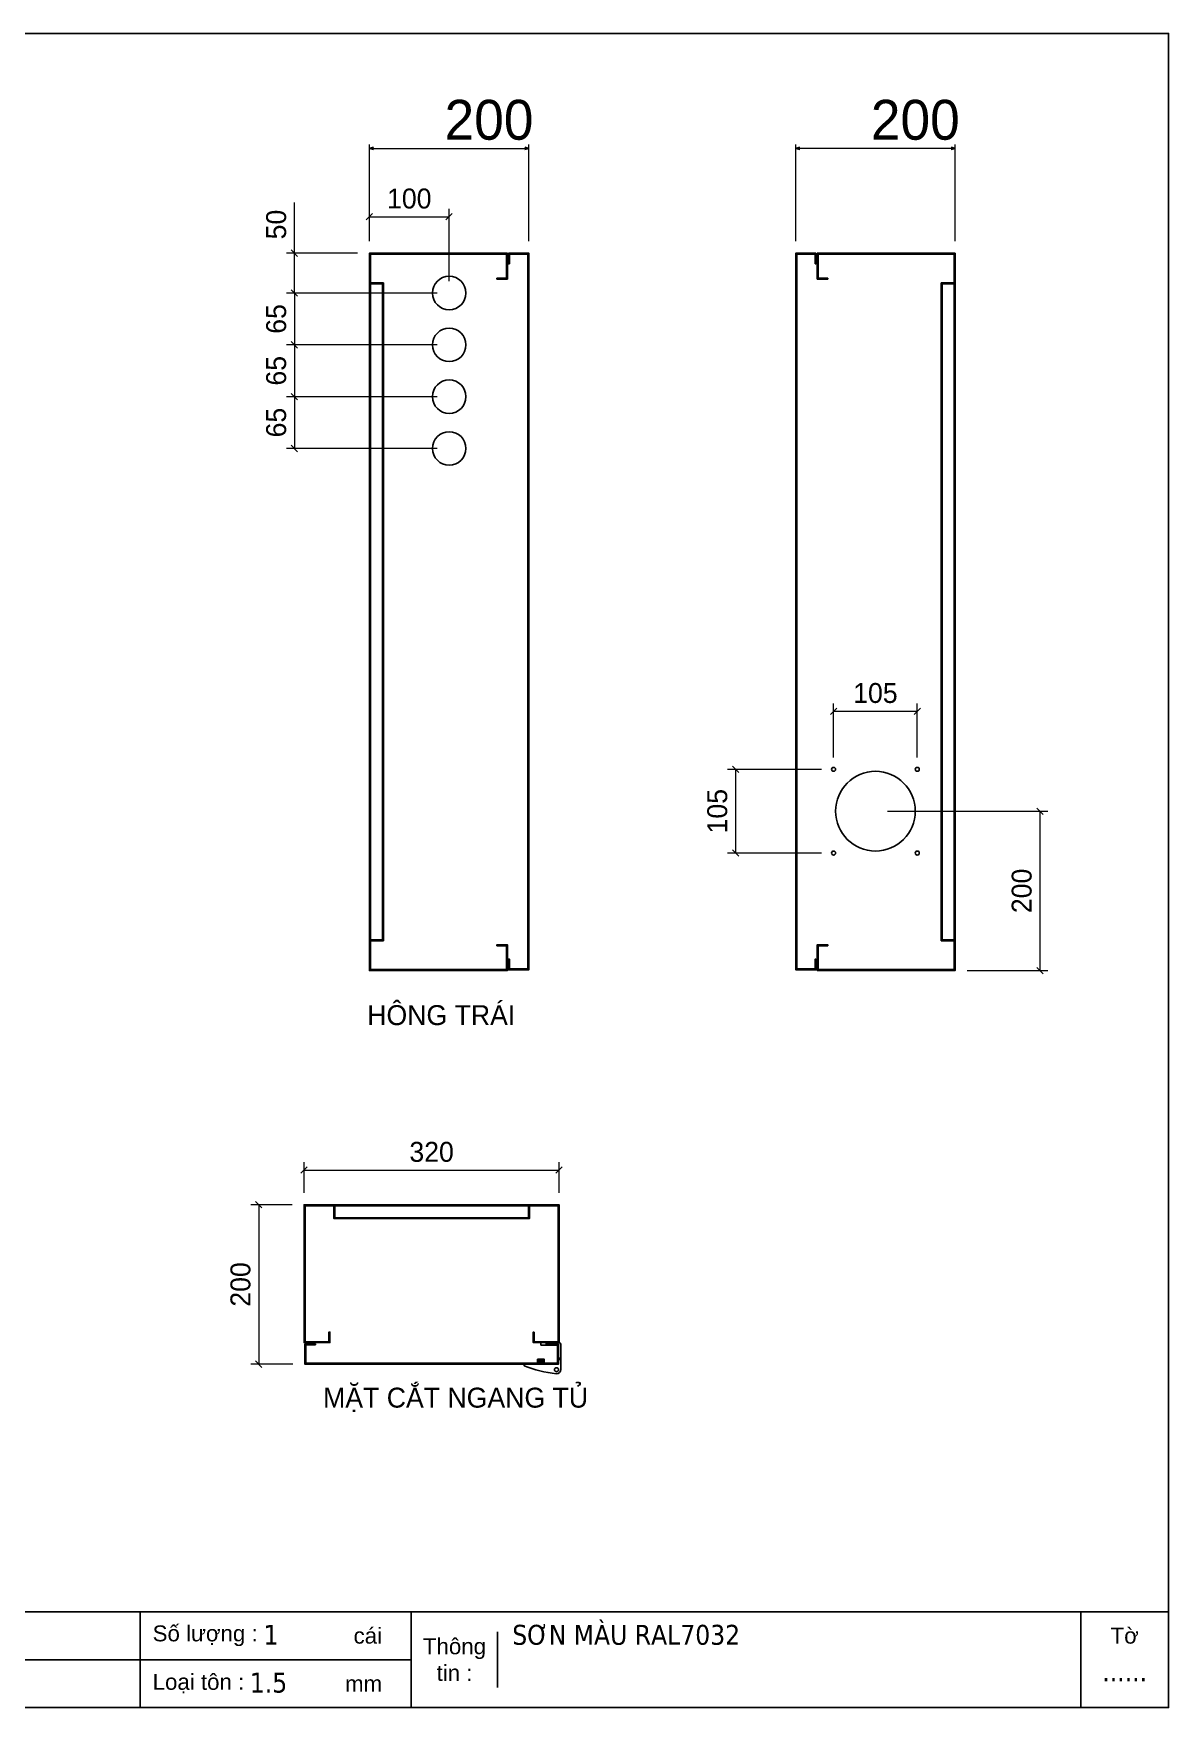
# Model space of a CAD drawing. Header units: millimetres. Extents: x 0 to 2970, y 0 to 2100.
# Drawn here: x 1546 to 2970, y 0 to 2100 of the extents above; entities that cross this region are included whole.
import ezdxf
from ezdxf.enums import TextEntityAlignment as Align

# ---------------------------------------------------------------- set-up
doc = ezdxf.new("R2010")
doc.units = ezdxf.units.MM
doc.styles.add('Arial', font='arial.ttf')
doc.styles.add('Tahoma (Input Text)', font='tahoma.ttf')
doc.dimstyles.new('CNC', dxfattribs={"dimtxt": 50, "dimasz": 5, "dimexe": 5, "dimexo": 15, "dimgap": 10, "dimtad": 1, "dimdec": 0, "dimtxsty": 'Standard', "dimblk": 'OPEN30', "dimcen": 10, "dimclrd": 5, "dimclre": 5, "dimclrt": 3, "dimazin": 3, "dimtfac": 1, "dimtdec": 0, "dimtmove": 0, "dimatfit": 3, "dimldrblk": 'ARCHTICK', "dimlwd": 9, "dimlwe": 9})
doc.dimstyles.get("Standard").update_dxf_attribs({"dimtxt": 2.5, "dimasz": 2.5, "dimexe": 1.25, "dimexo": 0.625, "dimtad": 1, "dimcen": 2.5, "dimazin": 3, "dimtfac": 1, "dimtmove": 0, "dimatfit": 3})

# ---------------------------------------------------------------- blocks, each defined once
blk = doc.blocks.new('khungtenAsean2')
at = {"color": 7}
for p, q in [((2970, -1980), (0, -1980)), ((1680, -1980), (1680, -2100)), ((2020, -1980), (2020, -2100)), ((2860, -1980), (2860, -2100)), ((2128.3, -2005), (2128.3, -2075)), ((2020, -2040), (0, -2040))]:
    blk.add_line(p, q, dxfattribs=at)
blk.add_lwpolyline([(0, 0), (2970, 0), (2970, -2100), (0, -2100)], close=True, dxfattribs=at)
at = {"color": 2, "char_height": 20, "style": 'Arial'}
for s, insert, width, attachment_point in [('  Số lượng :', (1680, -2010), 917.634, 4), ('cái', (1947.6, -2010), 917.634, 4), ('Thông\\Ptin :', (2074.2, -2040), 108.311, 5), ('Tờ', (2915, -2010), 110, 5), ('  Loại tôn :', (1680, -2070), 917.634, 4), ('mm', (1936.9, -2070), 917.634, 4)]:
    blk.add_mtext(s, dxfattribs=dict(at, insert=insert, width=width, attachment_point=attachment_point))
at = {"color": 1, "style": 'Tahoma (Input Text)', "flags": 8}
for tag, p in [('#03', (506.6, -2019.3)), ('#01', (137.1, -2021.3)), ('#05', (1106.6, -2021.3)), ('#07', (1834.7, -2021.3)), ('#09', (2146.7, -2021.3)), ('#02', (98.5, -2081.3)), ('#04', (486.1, -2081.3)), ('#06', (1065.3, -2081.3)), ('#08', (1817.4, -2081.3)), ('#10', (2146.7, -2081.3))]:
    blk.add_attdef(tag, p, '', height=25, dxfattribs=at)
blk.add_attdef('#11', text='', height=25, dxfattribs=at).set_placement((2915, -2067.3), align=Align.CENTER)
blk = doc.blocks.new('*D5')
at = {"color": 5, "lineweight": 9, "ltscale": 3, "transparency": 16777216}
for p, q in [((1967.5, 1839.4), (1967.5, 1960.9)), ((1972.5, 1955.9), (2162.5, 1955.9)), ((2167.5, 1839.4), (2167.5, 1960.9))]:
    blk.add_line(p, q, dxfattribs=at)
at = {"color": 0, "linetype": 'ByBlock', "lineweight": -2}
for p, q in [((1967.5, 1955.9), (1972.5, 1957.2)), ((1972.5, 1954.5), (1967.5, 1955.9)), ((1967.5, 1955.9), (1972.5, 1955.9)), ((2162.5, 1957.2), (2167.5, 1955.9)), ((2167.5, 1955.9), (2162.5, 1954.5)), ((2167.5, 1955.9), (2162.5, 1955.9))]:
    blk.add_line(p, q, dxfattribs=at)
at = {"layer": 'Defpoints', "color": 0, "ltscale": 3, "transparency": 16777216}
for p in [(2167.5, 1955.9), (1967.5, 1824.4), (2167.5, 1824.4)]:
    blk.add_point(p, dxfattribs=at)
at = {"color": 3, "ltscale": 3, "transparency": 16777216, "insert": (2117.5, 1991.4), "char_height": 50, "attachment_point": 5}
blk.add_mtext('200', dxfattribs=at)
blk = doc.blocks.new('_ArchTick')
at = {"color": 0, "const_width": 0.15}
blk.add_lwpolyline([(-0.5, -0.5), (0.5, 0.5)], dxfattribs=at)
blk = doc.blocks.new('_Open30')
at = {"color": 0, "linetype": 'ByBlock', "lineweight": -2}
for p, q in [((-1, 0.27), (0, 0)), ((0, 0), (-1, -0.27)), ((0, 0), (-1, 0))]:
    blk.add_line(p, q, dxfattribs=at)
blk = doc.blocks.new('HL044-1.3-B')
h = blk.add_hatch()
h.set_pattern_fill('ANSI31', color=1, scale=0.3, style=0)
h.set_pattern_definition([(45, (-80982.31925, -42991.2648), (-0.673519209, 0.673519209), [])])
h.paths.add_polyline_path([(-15.5, 27), (-15.5, 24), (-9.5, 24), (-9.5, 27)])
at = {"color": 1}
for p, q in [((-22, 24), (-22, 27)), ((-22, 27), (1, 27)), ((-1, 24), (-22, 24)), ((-15.5, 24), (-15.5, 27)), ((-9.5, 24), (-9.5, 27)), ((0, 23), (0, 0)), ((3, 25), (3, 0)), ((0, 0), (-43, 0)), ((-43, 0), (-43, -2)), ((-25, 6.5), (-25, 0)), ((-25, 6.5), (-19, 5.9)), ((-25, 5.5), (-19, 4.9)), ((-25, 4.5), (-19, 3.9)), ((-25, 3.5), (-19, 2.9)), ((-25, 2.5), (-19, 1.9)), ((-25, 1.5), (-19, 0.9)), ((-25, 0.5), (-19.7, 0)), ((-19, 6.5), (-19, 0)), ((0, 7.5), (3, 7.5)), ((0, 6), (3, 6)), ((3, -6.5), (3, 0))]:
    blk.add_line(p, q, dxfattribs=at)
blk.add_lwpolyline([(-26, 6.5), (-18, 6.5), (-18, 0), (-26, 0)], close=True, dxfattribs=at)
blk.add_circle((-2.3, -7), 2.55, dxfattribs=at)
for centre, radius, start, end in [((-1, 23), 1, 0, 90), ((1, 25), 2, 0, 90), ((15.4, 147.7), 160.7, 248.6705, 263.5901), ((-2.5, -6.5), 5.5, 270, 0)]:
    blk.add_arc(centre, radius, start, end, dxfattribs=at)
blk = doc.blocks.new('*D6')
at = {"color": 5, "lineweight": 9, "ltscale": 3, "transparency": 16777216}
for p, q in [((2502.3, 1839.4), (2502.3, 1960.9)), ((2697.3, 1955.9), (2507.3, 1955.9)), ((2702.3, 1839.4), (2702.3, 1960.9))]:
    blk.add_line(p, q, dxfattribs=at)
at = {"color": 0, "linetype": 'ByBlock', "lineweight": -2}
for p, q in [((2502.3, 1955.9), (2507.3, 1957.2)), ((2507.3, 1954.5), (2502.3, 1955.9)), ((2502.3, 1955.9), (2507.3, 1955.9)), ((2697.3, 1957.2), (2702.3, 1955.9)), ((2702.3, 1955.9), (2697.3, 1954.5)), ((2702.3, 1955.9), (2697.3, 1955.9))]:
    blk.add_line(p, q, dxfattribs=at)
at = {"layer": 'Defpoints', "color": 0, "ltscale": 3, "transparency": 16777216}
for p in [(2502.3, 1955.9), (2502.3, 1824.4), (2702.3, 1824.4)]:
    blk.add_point(p, dxfattribs=at)
at = {"color": 3, "ltscale": 3, "transparency": 16777216, "insert": (2652.3, 1991.4), "char_height": 50, "attachment_point": 5}
blk.add_mtext('200', dxfattribs=at)
blk = doc.blocks.new('*D12')
at = {"color": 5, "lineweight": 9, "ltscale": 3, "transparency": 16777216}
for p, q in [((1873.4, 1824.4), (1873.4, 1888.1)), ((1952.5, 1824.4), (1863.4, 1824.4)), ((1873.4, 1774.4), (1873.4, 1824.4)), ((2052.5, 1774.4), (1863.4, 1774.4))]:
    blk.add_line(p, q, dxfattribs=at)
at = {"color": 0, "linetype": 'ByBlock', "lineweight": -2}
for p, q in [((1877.4, 1820.4), (1869.4, 1828.4)), ((1869.4, 1778.4), (1877.4, 1770.4))]:
    blk.add_line(p, q, dxfattribs=at)
at = {"layer": 'Defpoints', "color": 0, "ltscale": 3, "transparency": 16777216}
for p in [(1873.4, 1824.4), (1967.5, 1824.4), (2067.5, 1774.4)]:
    blk.add_point(p, dxfattribs=at)
at = {"color": 3, "ltscale": 3, "transparency": 16777216, "insert": (1850.6, 1860.3), "char_height": 25, "attachment_point": 5, "rotation": 90}
blk.add_mtext('50', dxfattribs=at)
blk = doc.blocks.new('*D13')
at = {"color": 5, "lineweight": 9, "ltscale": 3, "transparency": 16777216}
for p, q in [((2052.5, 1774.4), (1863.4, 1774.4)), ((1873.4, 1774.4), (1873.4, 1709.4)), ((2052.5, 1709.4), (1863.4, 1709.4))]:
    blk.add_line(p, q, dxfattribs=at)
at = {"color": 0, "linetype": 'ByBlock', "lineweight": -2}
for p, q in [((1877.4, 1770.4), (1869.4, 1778.4)), ((1869.4, 1713.4), (1877.4, 1705.4))]:
    blk.add_line(p, q, dxfattribs=at)
at = {"layer": 'Defpoints', "color": 0, "ltscale": 3, "transparency": 16777216}
for p in [(2067.5, 1774.4), (1873.4, 1709.4), (2067.5, 1709.4)]:
    blk.add_point(p, dxfattribs=at)
at = {"color": 3, "ltscale": 3, "transparency": 16777216, "insert": (1850.6, 1741.9), "char_height": 25, "attachment_point": 5, "rotation": 90}
blk.add_mtext('65', dxfattribs=at)
blk = doc.blocks.new('*D14')
at = {"color": 5, "lineweight": 9, "ltscale": 3, "transparency": 16777216}
for p, q in [((2052.5, 1709.4), (1863.4, 1709.4)), ((1873.4, 1709.4), (1873.4, 1644.4)), ((2052.5, 1644.4), (1863.4, 1644.4))]:
    blk.add_line(p, q, dxfattribs=at)
at = {"color": 0, "linetype": 'ByBlock', "lineweight": -2}
for p, q in [((1877.4, 1705.4), (1869.4, 1713.4)), ((1869.4, 1648.4), (1877.4, 1640.4))]:
    blk.add_line(p, q, dxfattribs=at)
at = {"layer": 'Defpoints', "color": 0, "ltscale": 3, "transparency": 16777216}
for p in [(2067.5, 1709.4), (1873.4, 1644.4), (2067.5, 1644.4)]:
    blk.add_point(p, dxfattribs=at)
at = {"color": 3, "ltscale": 3, "transparency": 16777216, "insert": (1850.6, 1676.9), "char_height": 25, "attachment_point": 5, "rotation": 90}
blk.add_mtext('65', dxfattribs=at)
blk = doc.blocks.new('*D15')
at = {"color": 5, "lineweight": 9, "ltscale": 3, "transparency": 16777216}
for p, q in [((2052.5, 1644.4), (1863.4, 1644.4)), ((1873.4, 1644.4), (1873.4, 1579.4)), ((2052.5, 1579.4), (1863.4, 1579.4))]:
    blk.add_line(p, q, dxfattribs=at)
at = {"color": 0, "linetype": 'ByBlock', "lineweight": -2}
for p, q in [((1877.4, 1640.4), (1869.4, 1648.4)), ((1869.4, 1583.4), (1877.4, 1575.4))]:
    blk.add_line(p, q, dxfattribs=at)
at = {"layer": 'Defpoints', "color": 0, "ltscale": 3, "transparency": 16777216}
for p in [(2067.5, 1644.4), (1873.4, 1579.4), (2067.5, 1579.4)]:
    blk.add_point(p, dxfattribs=at)
at = {"color": 3, "ltscale": 3, "transparency": 16777216, "insert": (1850.6, 1611.9), "char_height": 25, "attachment_point": 5, "rotation": 90}
blk.add_mtext('65', dxfattribs=at)
blk = doc.blocks.new('*D16')
at = {"color": 0, "linetype": 'ByBlock', "lineweight": -2}
for p, q in [((1971.5, 1874.1), (1963.5, 1866.1)), ((2063.5, 1866.1), (2071.5, 1874.1))]:
    blk.add_line(p, q, dxfattribs=at)
at = {"color": 5, "lineweight": 9, "ltscale": 3, "transparency": 16777216}
for p, q in [((1967.5, 1839.4), (1967.5, 1880.1)), ((1967.5, 1870.1), (2067.5, 1870.1)), ((2067.5, 1789.4), (2067.5, 1880.1))]:
    blk.add_line(p, q, dxfattribs=at)
at = {"layer": 'Defpoints', "color": 0, "ltscale": 3, "transparency": 16777216}
for p in [(2067.5, 1870.1), (1967.5, 1824.4), (2067.5, 1774.4)]:
    blk.add_point(p, dxfattribs=at)
at = {"color": 3, "ltscale": 3, "transparency": 16777216, "insert": (2017.5, 1892.8), "char_height": 25, "attachment_point": 5}
blk.add_mtext('100', dxfattribs=at)
blk = doc.blocks.new('*D17')
at = {"color": 5, "lineweight": 9, "ltscale": 3, "transparency": 16777216}
for p, q in [((2617.3, 1124.4), (2818.6, 1124.4)), ((2808.6, 1124.4), (2808.6, 924.4)), ((2717.3, 924.4), (2818.6, 924.4))]:
    blk.add_line(p, q, dxfattribs=at)
at = {"color": 0, "linetype": 'ByBlock', "lineweight": -2}
for p, q in [((2812.6, 1120.4), (2804.6, 1128.4)), ((2804.6, 928.4), (2812.6, 920.4))]:
    blk.add_line(p, q, dxfattribs=at)
at = {"layer": 'Defpoints', "color": 0, "ltscale": 3, "transparency": 16777216}
for p in [(2602.3, 1124.4), (2702.3, 924.4), (2808.6, 924.4)]:
    blk.add_point(p, dxfattribs=at)
at = {"color": 3, "ltscale": 3, "transparency": 16777216, "insert": (2785.9, 1024.4), "char_height": 25, "attachment_point": 5, "rotation": 90}
blk.add_mtext('200', dxfattribs=at)
blk = doc.blocks.new('*D18')
at = {"color": 0, "linetype": 'ByBlock', "lineweight": -2}
for p, q in [((2553.8, 1253.7), (2545.8, 1245.7)), ((2650.8, 1245.7), (2658.8, 1253.7))]:
    blk.add_line(p, q, dxfattribs=at)
at = {"color": 5, "lineweight": 9, "ltscale": 3, "transparency": 16777216}
for p, q in [((2549.8, 1191.9), (2549.8, 1259.7)), ((2549.8, 1249.7), (2654.8, 1249.7)), ((2654.8, 1191.9), (2654.8, 1259.7))]:
    blk.add_line(p, q, dxfattribs=at)
at = {"layer": 'Defpoints', "color": 0, "ltscale": 3, "transparency": 16777216}
for p in [(2654.8, 1249.7), (2549.8, 1176.9), (2654.8, 1176.9)]:
    blk.add_point(p, dxfattribs=at)
at = {"color": 3, "ltscale": 3, "transparency": 16777216, "insert": (2602.3, 1272.5), "char_height": 25, "attachment_point": 5}
blk.add_mtext('105', dxfattribs=at)
blk = doc.blocks.new('*D19')
at = {"color": 5, "lineweight": 9, "ltscale": 3, "transparency": 16777216}
for p, q in [((2534.8, 1176.9), (2416.8, 1176.9)), ((2426.8, 1176.9), (2426.8, 1071.9)), ((2534.8, 1071.9), (2416.8, 1071.9))]:
    blk.add_line(p, q, dxfattribs=at)
at = {"color": 0, "linetype": 'ByBlock', "lineweight": -2}
for p, q in [((2430.8, 1172.9), (2422.8, 1180.9)), ((2422.8, 1075.9), (2430.8, 1067.9))]:
    blk.add_line(p, q, dxfattribs=at)
at = {"layer": 'Defpoints', "color": 0, "ltscale": 3, "transparency": 16777216}
for p in [(2549.8, 1176.9), (2426.8, 1071.9), (2549.8, 1071.9)]:
    blk.add_point(p, dxfattribs=at)
at = {"color": 3, "ltscale": 3, "transparency": 16777216, "insert": (2404, 1124.4), "char_height": 25, "attachment_point": 5, "rotation": 90}
blk.add_mtext('105', dxfattribs=at)
blk = doc.blocks.new('*D20')
at = {"color": 0, "linetype": 'ByBlock', "lineweight": -2}
for p, q in [((1889.5, 678.2), (1881.5, 670.2)), ((2201.5, 670.2), (2209.5, 678.2))]:
    blk.add_line(p, q, dxfattribs=at)
at = {"color": 5, "lineweight": 9, "ltscale": 3, "transparency": 16777216}
for p, q in [((1885.5, 645.7), (1885.5, 684.2)), ((1885.5, 674.2), (2205.5, 674.2)), ((2205.5, 645.7), (2205.5, 684.2))]:
    blk.add_line(p, q, dxfattribs=at)
at = {"layer": 'Defpoints', "color": 0, "ltscale": 3, "transparency": 16777216}
for p in [(2205.5, 674.2), (1885.5, 630.7), (2205.5, 630.7)]:
    blk.add_point(p, dxfattribs=at)
at = {"color": 3, "ltscale": 3, "transparency": 16777216, "insert": (2045.5, 696.9), "char_height": 25, "attachment_point": 5}
blk.add_mtext('320', dxfattribs=at)
blk = doc.blocks.new('*D21')
at = {"color": 5, "lineweight": 9, "ltscale": 3, "transparency": 16777216}
for p, q in [((1870.5, 630.7), (1818.6, 630.7)), ((1828.6, 630.7), (1828.6, 430.7)), ((1871.5, 430.7), (1818.6, 430.7))]:
    blk.add_line(p, q, dxfattribs=at)
at = {"color": 0, "linetype": 'ByBlock', "lineweight": -2}
for p, q in [((1832.6, 626.7), (1824.6, 634.7)), ((1824.6, 434.7), (1832.6, 426.7))]:
    blk.add_line(p, q, dxfattribs=at)
at = {"layer": 'Defpoints', "color": 0, "ltscale": 3, "transparency": 16777216}
for p in [(1885.5, 630.7), (1828.6, 430.7), (1886.5, 430.7)]:
    blk.add_point(p, dxfattribs=at)
at = {"color": 3, "ltscale": 3, "transparency": 16777216, "insert": (1805.8, 530.7), "char_height": 25, "attachment_point": 5, "rotation": 90}
blk.add_mtext('200', dxfattribs=at)

msp = doc.modelspace()

# ---------------------------------------------------------------- linework, layer by layer
at = {"color": 7}
for points in [[(2127.346, 1793.208), (2139.346, 1793.208), (2139.346, 1823.208), (1968.746, 1823.208), (1968.746, 925.608), (2139.346, 925.608), (2139.346, 955.608), (2127.346, 955.608), (2127.346, 956.808), (2140.546, 956.808), (2140.546, 924.408), (1967.546, 924.408), (1967.546, 1824.408), (2140.546, 1824.408), (2140.546, 1792.008), (2127.346, 1792.008)], [(2143.346, 1811.208), (2143.346, 1823.208), (2166.346, 1823.208), (2166.346, 926.608), (2143.346, 926.608), (2143.346, 938.608), (2142.146, 938.608), (2142.146, 925.408), (2167.546, 925.408), (2167.546, 1824.408), (2142.146, 1824.408), (2142.146, 1811.208)], [(2526.501, 1811.208), (2526.501, 1823.208), (2503.501, 1823.208), (2503.501, 926.608), (2526.501, 926.608), (2526.501, 938.608), (2527.701, 938.608), (2527.701, 925.408), (2502.301, 925.408), (2502.301, 1824.408), (2527.701, 1824.408), (2527.701, 1811.208)], [(2542.501, 1793.208), (2530.501, 1793.208), (2530.501, 1823.208), (2701.101, 1823.208), (2701.101, 925.608), (2530.501, 925.608), (2530.501, 955.608), (2542.501, 955.608), (2542.501, 956.808), (2529.301, 956.808), (2529.301, 924.408), (2702.301, 924.408), (2702.301, 1824.408), (2529.301, 1824.408), (2529.301, 1792.008), (2542.501, 1792.008)], [(2174.315, 470.894), (2174.315, 458.894), (2204.315, 458.894), (2204.315, 629.494), (1886.715, 629.494), (1886.715, 458.894), (1916.715, 458.894), (1916.715, 470.894), (1917.915, 470.894), (1917.915, 457.694), (1885.515, 457.694), (1885.515, 630.694), (2205.515, 630.694), (2205.515, 457.694), (2173.115, 457.694), (2173.115, 470.894)], [(1899.715, 454.894), (1887.715, 454.894), (1887.715, 431.894), (2203.315, 431.894), (2203.315, 454.894), (2191.315, 454.894), (2191.315, 456.094), (2204.515, 456.094), (2204.515, 430.694), (1886.515, 430.694), (1886.515, 456.094), (1899.715, 456.094)]]:
    msp.add_lwpolyline(points, close=True, dxfattribs=at)
at = {"color": 1}
for points in [[(1968.746, 963.008), (1983.746, 963.008), (1983.746, 1785.808), (1968.746, 1785.808), (1968.746, 1787.008), (1984.946, 1787.008), (1984.946, 961.808), (1968.746, 961.808)], [(2701.101, 963.008), (2686.101, 963.008), (2686.101, 1785.808), (2701.101, 1785.808), (2701.101, 1787.008), (2684.901, 1787.008), (2684.901, 961.808), (2701.101, 961.808)], [(1924.115, 629.494), (1924.115, 614.494), (2166.915, 614.494), (2166.915, 629.494), (2168.115, 629.494), (2168.115, 613.294), (1922.915, 613.294), (1922.915, 629.494)]]:
    msp.add_lwpolyline(points, close=True, dxfattribs=at)
at = {"color": 40, "ltscale": 3, "true_color": 0xf8d731}
for centre, radius in [((2067.546, 1774.408), 21), ((2067.546, 1709.408), 21), ((2067.546, 1644.408), 21), ((2067.546, 1579.408), 21), ((2549.801, 1176.908), 2.5), ((2654.801, 1176.908), 2.5), ((2602.301, 1124.408), 50), ((2549.801, 1071.908), 2.5), ((2654.801, 1071.908), 2.5)]:
    msp.add_circle(centre, radius, dxfattribs=at)

# ---------------------------------------------------------------- block references
at = {"color": 7}
ref = msp.add_blockref('khungtenAsean2', (0, 2100), dxfattribs=at)
ref.add_attrib('#11', '......', dxfattribs={"color": 1, "height": 25, "style": 'Tahoma (Input Text)'}).set_placement((2914.993, 32.652), align=Align.CENTER)
ref.add_attrib('#09', 'SƠN MÀU RAL7032', (2146.717, 78.725), dxfattribs={"color": 1, "height": 25, "style": 'Tahoma (Input Text)'})
ref.add_attrib('#08', '1.5', (1817.448, 18.725), dxfattribs={"color": 1, "height": 25, "style": 'Tahoma (Input Text)'})
ref.add_attrib('#07', '1', (1834.682, 78.725), dxfattribs={"color": 1, "height": 25, "style": 'Tahoma (Input Text)'})
msp.add_blockref('HL044-1.3-B', (2204.515, 430.694), dxfattribs=at)

# ---------------------------------------------------------------- texts
at = {"color": 2, "char_height": 25, "width": 785, "attachment_point": 5}
for s, insert in [('HÔNG TRÁI', (2057.603, 868.388)), ('MẶT CẮT NGANG TỦ', (2075.585, 385.954))]:
    msp.add_mtext(s, dxfattribs=dict(at, insert=insert))

# ---------------------------------------------------------------- dimensions: what is measured, and where the dimension line sits
at = {"ltscale": 3}
dim = msp.add_linear_dim(base=(2167.546, 1955.868), p1=(1967.546, 1824.408), p2=(2167.546, 1824.408), dimstyle='CNC', dxfattribs=at)
dim.commit()
dim.dimension.update_dxf_attribs({"geometry": '*D5', "text_midpoint": (2117.546, 1955.868), "dimtype": 160})
dim = msp.add_linear_dim(base=(2502.301, 1955.868), p1=(2702.301, 1824.408), p2=(2502.301, 1824.408), angle=180, dimstyle='CNC', dxfattribs=at)
dim.commit()
dim.dimension.update_dxf_attribs({"geometry": '*D6', "text_midpoint": (2652.301, 1955.868), "dimtype": 160})
for base, p1, p2, picture, middle in [((2067.546, 1870.076), (1967.546, 1824.408), (2067.546, 1774.408), '*D16', (2017.546, 1892.841)), ((2654.801, 1249.741), (2549.801, 1176.908), (2654.801, 1176.908), '*D18', (2602.301, 1272.505)), ((2205.515, 674.161), (1885.515, 630.694), (2205.515, 630.694), '*D20', (2045.515, 696.934))]:
    dim = msp.add_linear_dim(base=base, p1=p1, p2=p2, dimstyle='Standard', dxfattribs=at)
    dim.commit()
    dim.dimension.update_dxf_attribs({"geometry": picture, "text_midpoint": middle})
for base, p1, p2, picture, middle in [((1873.351, 1824.408), (2067.546, 1774.408), (1967.546, 1824.408), '*D12', (1850.586, 1860.271)), ((1873.351, 1709.408), (2067.546, 1774.408), (2067.546, 1709.408), '*D13', (1850.586, 1741.908)), ((1873.351, 1644.408), (2067.546, 1709.408), (2067.546, 1644.408), '*D14', (1850.586, 1676.908)), ((1873.351, 1579.408), (2067.546, 1644.408), (2067.546, 1579.408), '*D15', (1850.586, 1611.908)), ((2426.783, 1071.908), (2549.801, 1176.908), (2549.801, 1071.908), '*D19', (2404.019, 1124.408)), ((2808.62, 924.408), (2602.301, 1124.408), (2702.301, 924.408), '*D17', (2785.856, 1024.408)), ((1828.585, 430.694), (1885.515, 630.694), (1886.515, 430.694), '*D21', (1805.821, 530.694))]:
    dim = msp.add_linear_dim(base=base, p1=p1, p2=p2, angle=90, dimstyle='Standard', dxfattribs=at)
    dim.commit()
    dim.dimension.update_dxf_attribs({"geometry": picture, "text_midpoint": middle})

doc.saveas('drawing.dxf')
